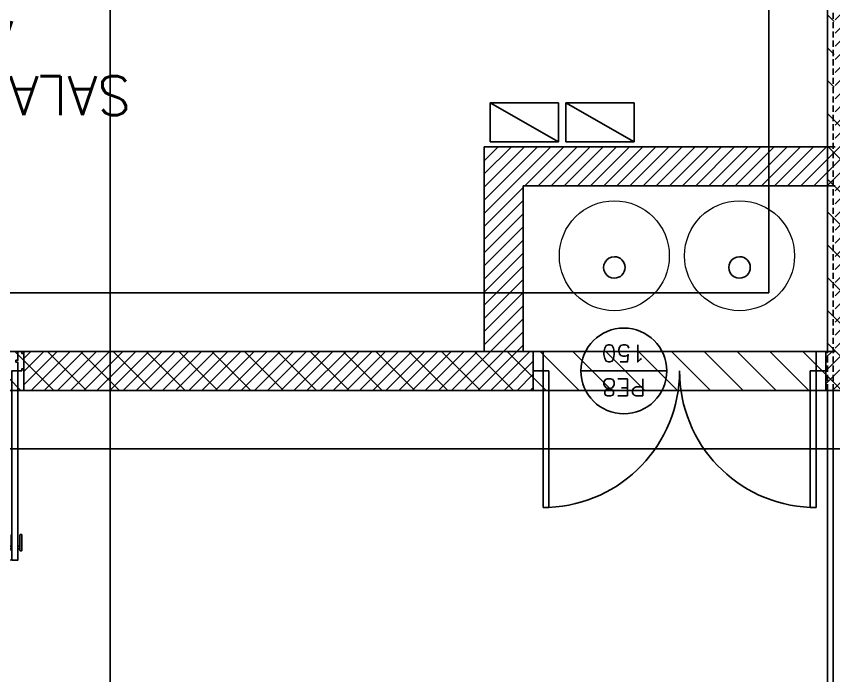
# Model space of a CAD drawing. Header units: millimetres. Extents: x 1478096 to 1808313, y 619971 to 762366.
# Drawn here: x 1520696 to 1524887, y 662364 to 665745 of the extents above; entities that cross this region are included whole.
import ezdxf
from ezdxf.enums import TextEntityAlignment as Align

# ---------------------------------------------------------------- set-up
doc = ezdxf.new("R2010")
doc.units = ezdxf.units.MM
doc.header["$LTSCALE"] = 10
doc.linetypes.add('HIDDEN2', pattern=[4.7625, 3.175, -1.5875])
for name, color, linetype in [('0-superficies', 7, 'Continuous'), ('0_Estructura', 251, 'Continuous'), ('A-HATCH-BLOQUE', 241, 'Continuous'), ('DC-ARQ-0 TEXTOS', 7, 'Continuous'), ('DC-ARQ-CARPINTERIAS', 7, 'Continuous'), ('DC-ARQ-CHAPA', 7, 'Continuous'), ('DC-ARQ-EQUIP. FIJO', 41, 'Continuous'), ('DC-ARQ-MURO BLOQUE', 181, 'Continuous'), ('DC-ARQ-MURO SUPERBOARD', 2, 'Continuous'), ('DC-ARQ-VEREDAS Y URBAN', 9, 'Continuous'), ('TXT CARPINTERIAS', 2, 'Continuous')]:
    doc.layers.add(name, color=color, linetype=linetype)
doc.styles.add('ROMANS', font='romans')
doc.styles.get("Standard").update_dxf_attribs({"font": 'ARIAL.TTF'})

# ---------------------------------------------------------------- blocks, each defined once
blk = doc.blocks.new('PUERTAS -200')
at = {"layer": 'DC-ARQ-CARPINTERIAS'}
for p, q in [((1530.206, 676.7135), (1530.206, 676.7233)), ((1530.2202, 676.7135), (1530.2202, 676.7233)), ((1530.206, 676.6816), (1530.206, 676.6718)), ((1530.2202, 676.6816), (1530.2202, 676.6718)), ((1530.206, 674.8054), (1530.206, 674.8152)), ((1530.2202, 674.8054), (1530.2202, 674.8152)), ((1530.206, 674.7735), (1530.206, 674.7637)), ((1530.2202, 674.7735), (1530.2202, 674.7637))]:
    blk.add_line(p, q, dxfattribs=at)
for points in [[(1531.1182, 676.7435), (1531.1282, 676.7435), (1531.1282, 676.7335), (1531.1182, 676.7335), (1531.1182, 676.7135), (1531.1632, 676.7135), (1531.1632, 676.7035), (1531.1732, 676.7035), (1531.1732, 676.7135), (1531.2182, 676.7135), (1531.2182, 676.7335), (1531.2082, 676.7335), (1531.2082, 676.7435), (1531.2182, 676.7435)], [(1531.1182, 676.7135), (1531.1182, 676.6816), (1530.1482, 676.6816), (1530.1482, 676.7135), (1531.1182, 676.7135)], [(1531.1182, 674.7735), (1531.1182, 674.8054), (1530.1482, 674.8054), (1530.1482, 674.7735), (1531.1182, 674.7735)], [(1531.1182, 674.7435), (1531.1282, 674.7435), (1531.1282, 674.7535), (1531.1182, 674.7535), (1531.1182, 674.7735), (1531.1632, 674.7735), (1531.1632, 674.7835), (1531.1732, 674.7835), (1531.1732, 674.7735), (1531.2182, 674.7735), (1531.2182, 674.7535), (1531.2082, 674.7535), (1531.2082, 674.7435), (1531.2182, 674.7435)]]:
    blk.add_lwpolyline(points, dxfattribs=at)
for points in [[(1530.1952, 676.7304), (1530.1952, 676.7268, 0.414214), (1530.1987, 676.7233), (1530.2767, 676.7233, 0.414214), (1530.2802, 676.7268), (1530.2802, 676.7304, 0.414214), (1530.2767, 676.7339), (1530.1987, 676.7339, 0.414214)], [(1530.1952, 676.6647), (1530.1952, 676.6683, -0.414214), (1530.1987, 676.6718), (1530.2767, 676.6718, -0.414214), (1530.2802, 676.6683), (1530.2802, 676.6647, -0.414214), (1530.2767, 676.6612), (1530.1987, 676.6612, -0.414214)], [(1530.1952, 674.8223), (1530.1952, 674.8187, 0.414214), (1530.1987, 674.8152), (1530.2767, 674.8152, 0.414214), (1530.2802, 674.8187), (1530.2802, 674.8223, 0.414214), (1530.2767, 674.8258), (1530.1987, 674.8258, 0.414214)], [(1530.1952, 674.7566), (1530.1952, 674.7602, -0.414214), (1530.1987, 674.7637), (1530.2767, 674.7637, -0.414214), (1530.2802, 674.7602), (1530.2802, 674.7566, -0.414214), (1530.2767, 674.7531), (1530.1987, 674.7531, -0.414214)]]:
    blk.add_lwpolyline(points, format="xyb", close=True, dxfattribs=at)
for centre, start, end in [((1531.1182, 676.7135), 180, 270), ((1531.1182, 674.7735), 90, 180)]:
    blk.add_arc(centre, 0.97, start, end, dxfattribs=at)
blk = doc.blocks.new('SIMB-CAR')
blk.add_line((-0.5, 0), (0.5, 0))
blk.add_circle((0, 0), 0.5)
at = {"style": 'ROMANS'}
for tag, p in [('TIPO', (0, 0.1918)), ('NUMERO', (0, -0.2055))]:
    blk.add_attdef(tag, text='', height=0.2, dxfattribs=at).set_placement(p, align=Align.MIDDLE)

msp = doc.modelspace()

# ---------------------------------------------------------------- hatches: boundary and pattern name
at = {"layer": '0_Estructura'}
h = msp.add_hatch(dxfattribs=at)
h.set_pattern_fill('ANSI31', color=256, scale=37.5, angle=90, style=0)
h.set_pattern_definition([(135, (939091.97, 2624147.77), (-84.189901, -84.189901), [])])
h.paths.add_polyline_path([(1516295.045, 663826.47), (1525055.046, 663826.47), (1525055.046, 665324.185), (1524889.541, 665324.185), (1524889.541, 665824.185), (1524855.046, 665824.185), (1524855.046, 664026.47), (1516495.045, 664026.47), (1516495.046, 665824.185), (1516295.046, 665824.185)])
h.paths.add_polyline_path([(1516295.046, 665824.185), (1516495.046, 665824.185), (1516495.048, 668826.47), (1517495.048, 668826.47), (1517495.048, 672926.47), (1524855.046, 672926.47), (1524855.046, 665824.185), (1524889.541, 665824.185), (1524889.541, 666324.185), (1525055.046, 666324.185), (1525055.046, 673126.47), (1525055.046, 674325.343), (1524889.541, 674325.343), (1524889.541, 674825.343), (1524855.046, 674825.343), (1524855.046, 673126.47), (1517295.048, 673126.47), (1517295.048, 669026.47), (1516295.048, 669026.47)])
h.paths.add_polyline_path([(1522092.046, 675726.47), (1524855.046, 675726.47), (1524855.046, 675926.47), (1522092.046, 675926.47)], flags=17)
h.paths.add_polyline_path([(1524855.046, 679116.47), (1522092.046, 679116.47), (1522092.046, 678926.47), (1524855.046, 678926.47), (1524855.046, 674825.343), (1524889.541, 674825.343), (1524889.541, 675325.343), (1525055.046, 675325.343), (1525055.046, 680527.061), (1522092.045, 680527.061), (1522092.065, 680326.745), (1524855.046, 680327.033)])
at = {"layer": 'A-HATCH-BLOQUE'}
h = msp.add_hatch(dxfattribs=at)
h.set_pattern_fill('ANSI31', color=256, scale=15, angle=180)
h.set_pattern_definition([(225, (3172020.15, 1376323.114), (33.6759605, -33.6759605), [])])
h.paths.add_polyline_path([(1517495.031, 669026.451), (1517495.031, 669301.068), (1517295.033, 669301.068), (1517295.033, 669026.451), (1516295.034, 669026.451), (1516295.031, 664046.451), (1516295.031, 663826.45), (1518734.535, 663826.451), (1518734.535, 664026.451), (1516495.031, 664026.451), (1516495.031, 668826.451), (1524895.032, 668826.451), (1524895.032, 665076.451), (1523095.04, 665076.451), (1523095.04, 664026.451), (1520734.535, 664026.451), (1520734.535, 663826.451), (1523347.081, 663826.451), (1523347.081, 664026.451), (1523295.04, 664026.451), (1523295.04, 664876.451), (1524895.032, 664876.522), (1524895.032, 664026.451), (1524847.081, 664026.45), (1524847.081, 663826.45), (1525095.037, 663826.451), (1525095.037, 664026.451), (1525095.037, 669026.451), (1525095.031, 680327.041), (1532495.033, 680327.036), (1532495.033, 681907.037), (1532295.033, 681907.037), (1532295.033, 680527.036), (1529200.03, 680527.038), (1529200.03, 681842.039), (1529000.03, 681842.039), (1529000.03, 680527.038), (1525095.031, 680527.041), (1525095.031, 685037.493), (1524895.031, 685037.493), (1524895.031, 684966.129), (1524895.031, 680527.041), (1522092.03, 680527.041), (1522092.03, 680116.451), (1522292.053, 680116.451), (1522292.053, 680326.746), (1524895.032, 680327.017), (1524895.032, 679116.451), (1522092.031, 679116.451), (1522092.031, 678926.451), (1524895.032, 678926.451), (1524895.032, 675926.451), (1522092.031, 675926.451), (1522092.031, 675726.451), (1524895.032, 675726.451), (1524895.032, 673126.451), (1522092.07, 673126.451), (1522092.07, 672926.451), (1523695.032, 672926.451), (1524895.032, 672926.451), (1524895.032, 669026.451)])

# ---------------------------------------------------------------- linework, layer by layer
at = {"layer": '0-superficies'}
msp.add_lwpolyline([(1641041.817, 738426.962), (1522042.066, 738427.02), (1522042.063, 735317.041), (1506281.021, 735317.058), (1506244.743, 735317.055), (1506244.9, 725919.201), (1515007.624, 725919.201), (1515007.624, 729331.139), (1524854.996, 729331.139), (1524854.996, 680527.061), (1522092.045, 680527.061), (1522092.045, 678926.47), (1524855.046, 678926.47), (1524855.046, 673126.47), (1517295.034, 673126.451), (1517295.034, 669026.47), (1516295.034, 669026.451), (1516295.045, 663826.47), (1524855.031, 663826.45), (1524855.031, 647228.149), (1641041.817, 647228.17)], dxfattribs=at)
at = {"layer": '0_Estructura'}
for p, q in [((1524855.046, 668826.47), (1524855.046, 664026.47)), ((1524555.046, 668526.47), (1524555.046, 664326.47)), ((1524555.046, 664326.47), (1516795.046, 664326.47)), ((1524855.046, 664026.47), (1516495.045, 664026.47)), ((1525055.046, 663826.47), (1516295.045, 663826.47)), ((1525355.046, 663526.47), (1515995.045, 663526.47))]:
    msp.add_line(p, q, dxfattribs=at)
at = {"layer": 'DC-ARQ-CARPINTERIAS'}
for p, q in [((1523347.081, 664026.449), (1523397.081, 664026.449)), ((1523397.081, 664026.449), (1523397.081, 663926.449)), ((1524797.081, 664026.449), (1524797.081, 663926.449)), ((1524847.081, 664026.449), (1524797.081, 664026.449)), ((1523397.081, 663926.449), (1523347.081, 663926.449)), ((1523397.081, 663926.449), (1523397.081, 663226.45)), ((1523427.08, 663926.449), (1523397.081, 663926.449)), ((1523427.08, 663226.45), (1523427.08, 663926.449)), ((1524767.082, 663226.449), (1524767.082, 663926.449)), ((1524767.082, 663926.449), (1524797.082, 663926.449)), ((1524797.081, 663926.449), (1524847.081, 663926.449)), ((1524797.082, 663926.449), (1524797.082, 663226.449)), ((1523397.081, 663226.45), (1523427.08, 663226.45)), ((1524797.082, 663226.449), (1524767.082, 663226.449))]:
    msp.add_line(p, q, dxfattribs=at)
for centre, radius, start, end in [((1523395.923, 663926.914), 701.156, 272.546838, 359.962008), ((1524798.24, 663926.914), 701.158, 180.037995, 267.453046)]:
    msp.add_arc(centre, radius, start, end, dxfattribs=at)
at = {"layer": 'DC-ARQ-CHAPA', "linetype": 'HIDDEN2'}
for p, q in [((1524855.031, 680527.041), (1524855.031, 663826.45)), ((1524885.031, 680527.041), (1524885.031, 663826.45))]:
    msp.add_line(p, q, dxfattribs=at)
at = {"layer": 'DC-ARQ-CHAPA'}
for p, q in [((1524855.031, 663826.45), (1524855.031, 656324.107)), ((1524885.031, 663826.45), (1524885.031, 656324.107))]:
    msp.add_line(p, q, dxfattribs=at)
at = {"layer": 'DC-ARQ-EQUIP. FIJO'}
for p, q in [((1523476.482, 665301.282), (1523126.482, 665301.282)), ((1523126.482, 665301.282), (1523126.482, 665101.282)), ((1523476.482, 665101.282), (1523126.482, 665301.282)), ((1523476.482, 665101.282), (1523476.482, 665301.282)), ((1523864.616, 665301.283), (1523514.616, 665301.282)), ((1523514.616, 665301.282), (1523514.616, 665101.282)), ((1523864.616, 665101.283), (1523514.616, 665301.282)), ((1523864.616, 665101.283), (1523864.616, 665301.283)), ((1523126.482, 665101.282), (1523476.482, 665101.282)), ((1523514.616, 665101.282), (1523864.616, 665101.283)), ((1523347.081, 663926.449), (1523347.081, 664026.449)), ((1524847.081, 663926.449), (1524847.081, 664026.449))]:
    msp.add_line(p, q, dxfattribs=at)
at = {"layer": 'DC-ARQ-EQUIP. FIJO', "linetype": 'Continuous', "lineweight": 0}
for centre in [(1523762.782, 664517.256), (1524404.645, 664517.257)]:
    msp.add_circle(centre, 281.939, dxfattribs=at)
at = {"layer": 'DC-ARQ-EQUIP. FIJO'}
for centre, start, end in [((1523762.782, 664457.256), 90.000039, 270.000039), ((1523762.782, 664457.256), 270.000039, 90.000039), ((1524404.645, 664457.257), 90.000039, 270.000039), ((1524404.645, 664457.257), 270.000039, 90.000039)]:
    msp.add_arc(centre, 55, start, end, dxfattribs=at)
at = {"layer": 'DC-ARQ-MURO BLOQUE'}
for p, q in [((1523095.039, 665076.451), (1524895.032, 665076.451)), ((1523095.04, 664026.451), (1523095.04, 665076.451)), ((1523295.04, 664876.451), (1524895.032, 664876.522)), ((1523295.04, 664026.451), (1523295.04, 664876.451)), ((1523095.04, 664026.451), (1520734.535, 664026.451)), ((1520734.535, 663826.451), (1520734.535, 664026.451)), ((1523347.081, 664026.451), (1523295.04, 664026.451)), ((1523347.081, 663826.451), (1523347.081, 664026.451)), ((1524895.032, 664026.451), (1524847.081, 664026.45)), ((1524847.081, 663826.45), (1524847.081, 664026.45)), ((1520734.535, 663826.451), (1523347.081, 663826.451)), ((1525095.037, 663826.451), (1524847.081, 663826.45))]:
    msp.add_line(p, q, dxfattribs=at)
at = {"layer": 'DC-ARQ-VEREDAS Y URBAN'}
msp.add_line((1521178.056, 730654.938), (1521178.035, 639586.125), dxfattribs=at)

# ---------------------------------------------------------------- block references
at = {"layer": 'DC-ARQ-MURO SUPERBOARD', "xscale": -1000, "yscale": 1000, "zscale": 1000, "rotation": 270}
msp.add_blockref('PUERTAS -200', (843991.035, -867191.761), dxfattribs=at)
at = {"layer": 'TXT CARPINTERIAS', "xscale": 440.0000000000546, "yscale": 440.0000000000546, "zscale": 440.0000000000546, "rotation": 180}
msp.add_blockref('SIMB-CAR', (1523811.361, 663926.449), dxfattribs=at).add_auto_attribs({'NUMERO': '150', 'TIPO': 'PE8'})

# ---------------------------------------------------------------- texts
at = {"layer": 'DC-ARQ-0 TEXTOS', "insert": (1520122.18, 665479.805), "char_height": 200, "width": 3964.44731, "attachment_point": 5, "rotation": 180}
msp.add_mtext('{\\Fromans|c0;SALA DE BOMBAS\\P\\H0.74x;AREA:38.43}', dxfattribs=at)

doc.saveas('drawing.dxf')
